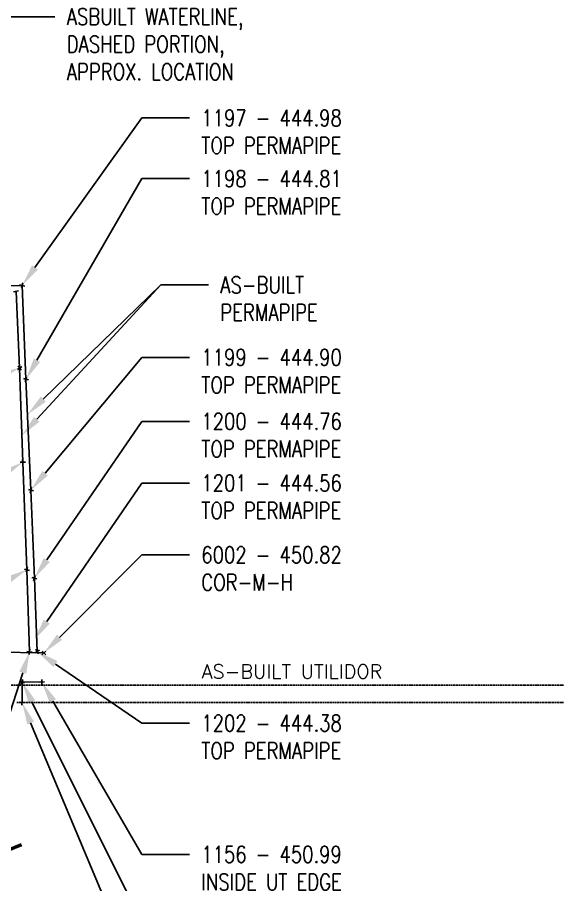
# Model space of a CAD drawing. Header units: feet. Extents: x 1391198 to 1391869, y 3961136 to 3961903.
# Drawn here: x 1391649 to 1391773, y 3961449.7 to 3961646.6 of the extents above; entities that cross this region are included whole.
import ezdxf
from ezdxf import colors
from ezdxf.entities.mleader import LeaderData, LeaderLine
from ezdxf.math import Vec2, Vec3

# ---------------------------------------------------------------- set-up
doc = ezdxf.new("R2010")
doc.units = ezdxf.units.FT
doc.header["$MEASUREMENT"] = 0
doc.linetypes.add('HIDDEN2', pattern=[0.1875, 0.125, -0.0625])
for name, color, linetype in [('MU-NOTES', 11, 'Continuous'), ('P-SAN', 200, 'Continuous'), ('SHOTS100818', 3, 'Continuous'), ('SHOTS100916', 3, 'Continuous'), ('SHOTS100930', 3, 'Continuous'), ('Utilidor-Below-E', 8, 'HIDDEN2')]:
    doc.layers.add(name, color=color, linetype=linetype)
doc.layers.add('V-ROAD-ASPH', color=8, linetype='Continuous', lineweight=50)
doc.styles.add('L80', font='simplex', dxfattribs={"height": 1.6})
doc.styles.add('RomanS', font='romans.shx', dxfattribs={"width": 0.8})

msp = doc.modelspace()

# ---------------------------------------------------------------- linework, layer by layer
at = {"layer": 'P-SAN'}
for p, q in [((1391637.002689, 3961585.355099), (1391650.050406, 3961585.783774)), ((1391650.050406, 3961585.783774), (1391650.914784, 3961564.466512)), ((1391649.476261, 3961567.053752), (1391648.670958, 3961584.435934)), ((1391650.177478, 3961545.656209), (1391649.476261, 3961567.053752)), ((1391650.914784, 3961564.466512), (1391652.031203, 3961539.293164)), ((1391651.130376, 3961521.234803), (1391650.177478, 3961545.656209)), ((1391652.031203, 3961539.293164), (1391652.814301, 3961519.31685)), ((1391651.722571, 3961502.615687), (1391651.130376, 3961521.234803)), ((1391652.814301, 3961519.31685), (1391653.465805, 3961502.650083)), ((1391654.982033, 3961502.339844), (1391643.725585, 3961502.541678)), ((1391650.041064, 3961495.742576), (1391654.495564, 3961495.738441)), ((1391650.041064, 3961495.742576), (1391650.042797, 3961491.112229))]:
    msp.add_line(p, q, dxfattribs=at)
at = {"layer": 'SHOTS100818', "linetype": 'Continuous', "extrusion": (-0.3294020952511205, -0.9441897370995788, 0), "elevation": -4198816.063086725}
msp.add_lwpolyline([(9056.088564515598, 0), (9057.288383302128, 0)], dxfattribs=at)
at = {"layer": 'SHOTS100818', "linetype": 'Continuous', "extrusion": (0.9441897370574667, -0.3294020953718297, 0), "elevation": 9056.687937114853}
msp.add_lwpolyline([(4198815.463178488, 0), (4198816.662997275, 0)], dxfattribs=at)
at = {"layer": 'SHOTS100818', "linetype": 'Continuous'}
msp.add_lwpolyline([(1391655.095219772, 3961495.755883332), (1391653.895908228, 3961495.720998668)], dxfattribs=at)
at = {"layer": 'SHOTS100818', "linetype": 'Continuous', "extrusion": (0.9995772344565341, 0.02907494378717054, 0), "elevation": 1506246.417903154}
msp.add_lwpolyline([(3919358.07840312, 0), (3919359.278221906, 0)], dxfattribs=at)
at = {"layer": 'SHOTS100818', "linetype": 'Continuous', "extrusion": (0.9977259170945806, -0.06740173853676297, 0), "elevation": 1121473.92706218}
msp.add_lwpolyline([(4046281.385420594, 0), (4046282.585239381, 0)], dxfattribs=at)
at = {"layer": 'SHOTS100818', "linetype": 'Continuous', "extrusion": (-0.06740173853676297, -0.9977259170945806, 0), "elevation": -4046281.985329988}
msp.add_lwpolyline([(1121474.526971573, 0), (1121473.327152787, 0)], dxfattribs=at)
at = {"layer": 'SHOTS100916', "linetype": 'Continuous'}
for points in [[(1391655.416696172, 3961502.753316136), (1391654.547369828, 3961501.926371865)], [(1391655.395505136, 3961501.905180829), (1391654.568560865, 3961502.774507172)]]:
    msp.add_lwpolyline(points, dxfattribs=at)
at = {"layer": 'SHOTS100930', "linetype": 'Continuous', "extrusion": (-0.2588190450295724, -0.9659258263086148, 0)}
for points, elevation in [([(318897.4754211173, 0), (318896.2756023311, 0)], -4186783.5587458), ([(318903.8276595446, 0), (318902.6278407584, 0)], -4186763.191569376), ([(318911.4213793792, 0), (318910.2215605931, 0)], -4186739.164932908), ([(318917.3480444746, 0), (318916.1482256884, 0)], -4186720.071975977)]:
    msp.add_lwpolyline(points, dxfattribs=dict(at, elevation=elevation))
at = {"layer": 'SHOTS100930', "linetype": 'Continuous'}
for points in [[(1391650.205673976, 3961586.363241977), (1391649.895138024, 3961585.204306024)], [(1391651.070051976, 3961565.045979977), (1391650.759516024, 3961563.887044024)], [(1391649.577818211, 3961545.638905298), (1391650.777137788, 3961545.673512702)], [(1391650.160174298, 3961546.255868788), (1391650.194781702, 3961545.056549211)], [(1391652.186470976, 3961539.872631976), (1391651.875935024, 3961538.713696023)], [(1391650.551661062, 3961521.392854577), (1391651.709090938, 3961521.076751424)], [(1391652.969568976, 3961519.896317977), (1391652.659033024, 3961518.737382024)], [(1391653.176130591, 3961503.175421002), (1391653.755479409, 3961502.124744997)]]:
    msp.add_lwpolyline(points, dxfattribs=at)
at = {"layer": 'SHOTS100930', "linetype": 'Continuous', "extrusion": (0.2251333283590935, -0.9743279655546979, 0), "elevation": -3546576.006637447}
msp.add_lwpolyline([(2247806.308069418, 0), (2247807.507888204, 0)], dxfattribs=at)
at = {"layer": 'SHOTS100930', "linetype": 'Continuous', "extrusion": (0.5697285499538444, -0.821832938843102, 0), "elevation": -2462883.856054808}
msp.add_lwpolyline([(3400720.632084698, 0), (3400721.831903485, 0)], dxfattribs=at)
at = {"layer": 'SHOTS100930', "linetype": 'Continuous', "extrusion": (0.821832938843102, 0.5697285499538444, 0), "elevation": 3400721.231994092}
msp.add_lwpolyline([(2462884.455964202, 0), (2462883.256145415, 0)], dxfattribs=at)
at = {"layer": 'SHOTS100930', "linetype": 'Continuous', "extrusion": (0.9646705722748287, -0.2634590802894344, 0), "elevation": 298786.1512784652}
msp.add_lwpolyline([(4188206.683458302, 0), (4188205.483639516, 0)], dxfattribs=at)
at = {"layer": 'SHOTS100930', "linetype": 'Continuous', "extrusion": (0.9942469402736347, -0.1071121923803057, 0), "elevation": 959320.2368061998}
msp.add_lwpolyline([(4087775.321476601, 0), (4087774.121657814, 0)], dxfattribs=at)
at = {"layer": 'SHOTS100930', "linetype": 'Continuous', "extrusion": (-0.1071121920379809, -0.9942469403105141, 0), "elevation": -4087774.72123691}
msp.add_lwpolyline([(959319.6383042502, 0), (959320.8381230363, 0)], dxfattribs=at)
at = {"layer": 'SHOTS100930', "linetype": 'Continuous', "extrusion": (-0.4828635999415368, 0.875695577156525, 0), "elevation": 2797091.547201817}
msp.add_lwpolyline([(-3131530.815646396, 0), (-3131529.61582761, 0)], dxfattribs=at)
at = {"layer": 'Utilidor-Below-E', "ltscale": 0.04}
for p, q in [((1391772.963130087, 3961495.048299056), (1391644.797955235, 3961495.050158118)), ((1391772.963130087, 3961491.050188607), (1391648.800598318, 3961491.050188607))]:
    msp.add_line(p, q, dxfattribs=at)
at = {"layer": 'V-ROAD-ASPH'}
msp.add_lwpolyline([(1391649.915136981, 3961458.761912768), (1391628.024104717, 3961449.869093462)], dxfattribs=at)

# ---------------------------------------------------------------- texts
at = {"layer": 'MU-NOTES', "insert": (1391690.798398646, 3961499.736077448), "char_height": 3.2, "width": 62.47870281105861, "attachment_point": 1, "style": 'L80'}
msp.add_mtext('AS-BUILT UTILIDOR', dxfattribs=at)

# ---------------------------------------------------------------- leaders
at = {"layer": 'MU-NOTES'}
ml = msp.add_multileader_mtext('Standard', dxfattribs=at)
ml.set_content('ASBUILT WATERLINE,\\PDASHED PORTION,\\PAPPROX. LOCATION', color=256, style='RomanS')
ml.set_leader_properties()
ml.build(insert=Vec2(0, 0))
ml.multileader.update_dxf_attribs({"dogleg_length": 0.36, "arrow_head_size": 5, "scale": 40})
ctx = ml.context
ctx.base_point, ctx.scale, ctx.char_height, ctx.arrow_head_size, ctx.landing_gap_size, ctx.plane_origin = Vec3(1391657.479063276, 3961646.790345656), 40, 3.75, 5, 2.7, Vec3(1391613.651569067, 3961626.259238617)
notes = []
notes.append((ctx, [(0, (1, 1, 0), (1391646.679063275, 3961646.790345656), (1, 0), 10.8, [(0, [(1391606.127486331, 3961635.892470627)], 0, [])])]))
ctx.mtext.insert, ctx.mtext.flow_direction = Vec3(1391660.179063275, 3961648.665345656), 5
ml = msp.add_multileader_mtext('Standard', dxfattribs=at)
ml.set_content('1197 - 444.98\\PTOP PERMAPIPE', color=256, style='RomanS')
ml.set_leader_properties()
ml.build(insert=Vec2(0, 0))
ml.multileader.update_dxf_attribs({"dogleg_length": 0.36, "arrow_head_size": 5, "scale": 40})
ctx = ml.context
ctx.base_point, ctx.scale, ctx.char_height, ctx.arrow_head_size, ctx.landing_gap_size, ctx.plane_origin = Vec3(1391688.025423447, 3961623.795613287), 40, 3.75, 5, 2.7, Vec3(1391644.197929238, 3961603.264506248)
notes.append((ctx, [(0, (1, 1, 0), (1391677.225423447, 3961623.795613287), (1, 0), 10.8, [(0, [(1391650.050406002, 3961585.783774)], 0, [])])]))
ctx.mtext.insert, ctx.mtext.flow_direction = Vec3(1391690.725423447, 3961625.670613287), 5
ml = msp.add_multileader_mtext('Standard', dxfattribs=at)
ml.set_content('1198 - 444.81\\PTOP PERMAPIPE', color=256, style='RomanS')
ml.set_leader_properties()
ml.build(insert=Vec2(0, 0))
ml.multileader.update_dxf_attribs({"dogleg_length": 0.36, "arrow_head_size": 5, "scale": 40})
ctx = ml.context
ctx.base_point, ctx.scale, ctx.char_height, ctx.arrow_head_size, ctx.landing_gap_size, ctx.plane_origin = Vec3(1391688.025423447, 3961610.020817951), 40, 3.75, 5, 2.7, Vec3(1391644.197929238, 3961589.489710912)
notes.append((ctx, [(0, (1, 1, 0), (1391677.225423447, 3961610.020817951), (1, 0), 10.8, [(0, [(1391650.914784, 3961564.466512001)], 0, [])])]))
ctx.mtext.insert, ctx.mtext.flow_direction = Vec3(1391690.725423447, 3961611.895817951), 5
ml = msp.add_multileader_mtext('Standard', dxfattribs=at)
ml.set_content('AS-BUILT\\PPERMAPIPE', color=256, style='RomanS')
ml.set_leader_properties()
ml.build(insert=Vec2(0, 0))
ml.multileader.update_dxf_attribs({"dogleg_length": 0.36, "arrow_head_size": 5, "scale": 40})
ctx = ml.context
ctx.base_point, ctx.scale, ctx.char_height, ctx.arrow_head_size, ctx.landing_gap_size, ctx.plane_origin = Vec3(1391692.335361171, 3961585.90073207), 40, 3.75, 5, 2.7, Vec3(1391644.197929238, 3961548.324016338)
notes.append((ctx, [(0, (1, 1, 0), (1391681.535361171, 3961585.90073207), (1, 0), 10.8, [(0, [(1391649.978992189, 3961551.712976978)], 0, [])])]))
ctx.mtext.insert, ctx.mtext.flow_direction = Vec3(1391695.035361171, 3961587.77573207), 5
ml = msp.add_multileader_mtext('Standard', dxfattribs=at)
ml.set_content('AS-BUILT\\PPERMAPIPE', color=256, style='RomanS')
ml.set_leader_properties()
ml.build(insert=Vec2(0, 0))
ml.multileader.update_dxf_attribs({"dogleg_length": 0.36, "arrow_head_size": 5, "scale": 40})
ctx = ml.context
ctx.base_point, ctx.scale, ctx.char_height, ctx.arrow_head_size, ctx.landing_gap_size, ctx.plane_origin = Vec3(1391692.335361171, 3961585.90073207), 40, 3.75, 5, 2.7, Vec3(1391644.197929238, 3961548.324016338)
notes.append((ctx, [(0, (1, 1, 0), (1391681.535361171, 3961585.90073207), (1, 0), 10.8, [(0, [(1391651.268548032, 3961556.48973528)], 0, [])])]))
ctx.mtext.insert, ctx.mtext.flow_direction = Vec3(1391695.035361171, 3961587.77573207), 5
ml = msp.add_multileader_mtext('Standard', dxfattribs=at)
ml.set_content('1199 - 444.90\\PTOP PERMAPIPE', color=256, style='RomanS')
ml.set_leader_properties()
ml.build(insert=Vec2(0, 0))
ml.multileader.update_dxf_attribs({"dogleg_length": 0.36, "arrow_head_size": 5, "scale": 40})
ctx = ml.context
ctx.base_point, ctx.scale, ctx.char_height, ctx.arrow_head_size, ctx.landing_gap_size, ctx.plane_origin = Vec3(1391688.025423447, 3961569.436685596), 40, 3.75, 5, 2.7, Vec3(1391644.197929238, 3961548.905578556)
notes.append((ctx, [(0, (1, 1, 0), (1391677.225423447, 3961569.436685596), (1, 0), 10.8, [(0, [(1391652.031203, 3961539.293164)], 0, [])])]))
ctx.mtext.insert, ctx.mtext.flow_direction = Vec3(1391690.725423447, 3961571.311685596), 5
ml = msp.add_multileader_mtext('Standard', dxfattribs=at)
ml.set_content('1205 - 444.86\\PTOP PERMAPIPE', color=256, style='RomanS')
ml.set_leader_properties()
ml.build(insert=Vec2(0, 0))
ml.multileader.update_dxf_attribs({"dogleg_length": 0.36, "arrow_head_size": 5, "scale": 40})
ctx = ml.context
ctx.base_point, ctx.scale, ctx.char_height, ctx.arrow_head_size, ctx.landing_gap_size, ctx.plane_origin = Vec3(1391488.729358782, 3961521.623559293), 40, 3.75, 5, 2.7, Vec3(1391573.528281562, 3961494.187722648)
ctx.text_align_type = 2
notes.append((ctx, [(0, (1, 1, 0), (1391540.500787354, 3961521.623559293), (-1, 0), 10.8, [(0, [(1391649.476261, 3961567.053752)], 0, [])])]))
ctx.mtext.insert, ctx.mtext.alignment, ctx.mtext.flow_direction = Vec3(1391527.000787354, 3961523.498559293), 3, 5
ml = msp.add_multileader_mtext('Standard', dxfattribs=at)
ml.set_content('1200 - 444.76\\PTOP PERMAPIPE', color=256, style='RomanS')
ml.set_leader_properties()
ml.build(insert=Vec2(0, 0))
ml.multileader.update_dxf_attribs({"dogleg_length": 0.36, "arrow_head_size": 5, "scale": 40})
ctx = ml.context
ctx.base_point, ctx.scale, ctx.char_height, ctx.arrow_head_size, ctx.landing_gap_size, ctx.plane_origin = Vec3(1391688.025423447, 3961554.913934162), 40, 3.75, 5, 2.7, Vec3(1391644.197929238, 3961534.382827123)
notes.append((ctx, [(0, (1, 1, 0), (1391677.225423447, 3961554.913934162), (1, 0), 10.8, [(0, [(1391652.814301, 3961519.31685)], 0, [])])]))
ctx.mtext.insert, ctx.mtext.flow_direction = Vec3(1391690.725423447, 3961556.788934162), 5
ml = msp.add_multileader_mtext('Standard', dxfattribs=at)
ml.set_content('1204 - 444.63\\PTOP PERMAPIPE', color=256, style='RomanS')
ml.set_leader_properties()
ml.build(insert=Vec2(0, 0))
ml.multileader.update_dxf_attribs({"dogleg_length": 0.36, "arrow_head_size": 5, "scale": 40})
ctx = ml.context
ctx.base_point, ctx.scale, ctx.char_height, ctx.arrow_head_size, ctx.landing_gap_size, ctx.plane_origin = Vec3(1391488.729358782, 3961477.264421417), 40, 3.75, 5, 2.7, Vec3(1391573.528281562, 3961449.828584772)
ctx.text_align_type = 2
notes.append((ctx, [(0, (1, 1, 0), (1391540.500787354, 3961477.264421417), (-1, 0), 10.8, [(0, [(1391650.177477996, 3961545.656209119)], 0, [])])]))
ctx.mtext.insert, ctx.mtext.alignment, ctx.mtext.flow_direction = Vec3(1391527.000787354, 3961479.139421417), 3, 5
ml = msp.add_multileader_mtext('Standard', dxfattribs=at)
ml.set_content('1201 - 444.56\\PTOP PERMAPIPE', color=256, style='RomanS')
ml.set_leader_properties()
ml.build(insert=Vec2(0, 0))
ml.multileader.update_dxf_attribs({"dogleg_length": 0.36, "arrow_head_size": 5, "scale": 40})
ctx = ml.context
ctx.base_point, ctx.scale, ctx.char_height, ctx.arrow_head_size, ctx.landing_gap_size, ctx.plane_origin = Vec3(1391688.025423447, 3961540.918593446), 40, 3.75, 5, 2.7, Vec3(1391644.197929238, 3961520.387486407)
notes.append((ctx, [(0, (1, 1, 0), (1391677.225423447, 3961540.918593446), (1, 0), 10.8, [(0, [(1391652.814301, 3961505.321509284)], 0, [])])]))
ctx.mtext.insert, ctx.mtext.flow_direction = Vec3(1391690.725423447, 3961542.793593446), 5
ml = msp.add_multileader_mtext('Standard', dxfattribs=at)
ml.set_content('6002 - 450.82\\PCOR-M-H', color=256, style='RomanS')
ml.set_leader_properties()
ml.build(insert=Vec2(0, 0))
ml.multileader.update_dxf_attribs({"dogleg_length": 0.36, "arrow_head_size": 5, "scale": 40})
ctx = ml.context
ctx.base_point, ctx.scale, ctx.char_height, ctx.arrow_head_size, ctx.landing_gap_size, ctx.plane_origin = Vec3(1391688.025423447, 3961524.607796585), 40, 3.75, 5, 2.7, Vec3(1391644.197929238, 3961504.076689546)
notes.append((ctx, [(0, (1, 1, 0), (1391677.225423447, 3961524.607796585), (1, 0), 10.8, [(0, [(1391654.982033, 3961502.339844)], 0, [])])]))
ctx.mtext.insert, ctx.mtext.flow_direction = Vec3(1391690.725423447, 3961526.482796585), 5
ml = msp.add_multileader_mtext('Standard', dxfattribs=at)
ml.set_content('1203 - 444.61\\PTOP PERMAPIPE', color=256, style='RomanS')
ml.set_leader_properties()
ml.build(insert=Vec2(0, 0))
ml.multileader.update_dxf_attribs({"dogleg_length": 0.36, "arrow_head_size": 5, "scale": 40})
ctx = ml.context
ctx.base_point, ctx.scale, ctx.char_height, ctx.arrow_head_size, ctx.landing_gap_size, ctx.plane_origin = Vec3(1391488.729358782, 3961461.391404469), 40, 3.75, 5, 2.7, Vec3(1391573.528281562, 3961433.955567823)
ctx.text_align_type = 2
notes.append((ctx, [(0, (1, 1, 0), (1391540.500787354, 3961461.391404469), (-1, 0), 10.8, [(0, [(1391651.130376001, 3961521.234803)], 0, [])])]))
ctx.mtext.insert, ctx.mtext.alignment, ctx.mtext.flow_direction = Vec3(1391527.000787354, 3961463.266404469), 3, 5
ml = msp.add_multileader_mtext('Standard', dxfattribs=at)
ml.set_content('1202 - 444.38\\PTOP PERMAPIPE', color=256, style='RomanS')
ml.set_leader_properties()
ml.build(insert=Vec2(0, 0))
ml.multileader.update_dxf_attribs({"dogleg_length": 0.36, "arrow_head_size": 5, "scale": 40})
ctx = ml.context
ctx.base_point, ctx.scale, ctx.char_height, ctx.arrow_head_size, ctx.landing_gap_size, ctx.plane_origin = Vec3(1391567.364744022, 3961401.615302837), 40, 3.75, 5, 2.7, Vec3(1391652.163666802, 3961458.669935882)
ctx.text_align_type = 2
notes.append((ctx, [(0, (1, 1, 0), (1391619.136172594, 3961401.615302837), (-1, 0), 10.8, [(0, [(1391651.722571, 3961502.615687001)], 0, [])])]))
ctx.mtext.insert, ctx.mtext.alignment, ctx.mtext.flow_direction = Vec3(1391605.636172593, 3961403.490302837), 3, 5
ml = msp.add_multileader_mtext('Standard', dxfattribs=at)
ml.set_content('1202 - 444.38\\PTOP PERMAPIPE', color=256, style='RomanS')
ml.set_leader_properties()
ml.build(insert=Vec2(0, 0))
ml.multileader.update_dxf_attribs({"dogleg_length": 0.36, "arrow_head_size": 5, "scale": 40})
ctx = ml.context
ctx.base_point, ctx.scale, ctx.char_height, ctx.arrow_head_size, ctx.landing_gap_size, ctx.plane_origin = Vec3(1391688.025423447, 3961486.388906816), 40, 3.75, 5, 2.7, Vec3(1391644.197929238, 3961491.439322836)
notes.append((ctx, [(0, (1, 1, 0), (1391677.225423447, 3961486.388906816), (1, 0), 10.8, [(0, [(1391653.465805, 3961502.650082999)], 0, [])])]))
ctx.mtext.insert, ctx.mtext.flow_direction = Vec3(1391690.725423447, 3961488.263906816), 5
ml = msp.add_multileader_mtext('Standard', dxfattribs=at)
ml.set_content('1155 - 450.76\\PINSIDE COR UT', color=256, style='RomanS')
ml.set_leader_properties()
ml.build(insert=Vec2(0, 0))
ml.multileader.update_dxf_attribs({"dogleg_length": 0.36, "arrow_head_size": 5, "scale": 40})
ctx = ml.context
ctx.base_point, ctx.scale, ctx.char_height, ctx.arrow_head_size, ctx.landing_gap_size, ctx.plane_origin = Vec3(1391688.025423447, 3961441.291786199), 40, 3.75, 5, 2.7, Vec3(1391644.197929238, 3961470.530347287)
notes.append((ctx, [(0, (1, 1, 0), (1391677.225423447, 3961441.291786199), (1, 0), 10.8, [(0, [(1391650.041064, 3961495.742576)], 0, [])])]))
ctx.mtext.insert, ctx.mtext.flow_direction = Vec3(1391690.725423447, 3961443.166786199), 5
ml = msp.add_multileader_mtext('Standard', dxfattribs=at)
ml.set_content('1156 - 450.99\\PINSIDE UT EDGE', color=256, style='RomanS')
ml.set_leader_properties()
ml.build(insert=Vec2(0, 0))
ml.multileader.update_dxf_attribs({"dogleg_length": 0.36, "arrow_head_size": 5, "scale": 40})
ctx = ml.context
ctx.base_point, ctx.scale, ctx.char_height, ctx.arrow_head_size, ctx.landing_gap_size, ctx.plane_origin = Vec3(1391688.025423447, 3961456.595792094), 40, 3.75, 5, 2.7, Vec3(1391644.197929238, 3961461.646208114)
notes.append((ctx, [(0, (1, 1, 0), (1391677.225423447, 3961456.595792094), (1, 0), 10.8, [(0, [(1391654.495564, 3961495.738441)], 0, [])])]))
ctx.mtext.insert, ctx.mtext.flow_direction = Vec3(1391690.725423447, 3961458.470792094), 5
ml = msp.add_multileader_mtext('Standard', dxfattribs=at)
ml.set_content('1157 - 450.76\\PINSIDE UT EDGE', color=256, style='RomanS')
ml.set_leader_properties()
ml.build(insert=Vec2(0, 0))
ml.multileader.update_dxf_attribs({"dogleg_length": 0.36, "arrow_head_size": 5, "scale": 40})
ctx = ml.context
ctx.base_point, ctx.scale, ctx.char_height, ctx.arrow_head_size, ctx.landing_gap_size, ctx.plane_origin = Vec3(1391688.025423447, 3961426.347098983), 40, 3.75, 5, 2.7, Vec3(1391644.197929238, 3961447.846555284)
notes.append((ctx, [(0, (1, 1, 0), (1391677.225423447, 3961426.347098983), (1, 0), 10.8, [(0, [(1391650.038605839, 3961491.050188607)], 0, [])])]))
ctx.mtext.insert, ctx.mtext.flow_direction = Vec3(1391690.725423447, 3961428.222098983), 5
for ctx, leaders in notes:
    for number, flags, end, landing, length, lines in leaders:
        leader = LeaderData()
        leader.index, (leader.has_last_leader_line, leader.has_dogleg_vector, leader.attachment_direction) = number, flags
        leader.last_leader_point, leader.dogleg_vector, leader.dogleg_length = Vec3(end), Vec3(landing), length
        for number, points, colour, breaks in lines:
            line = LeaderLine()
            line.index, line.vertices, line.color, line.breaks = number, Vec3.list(points), colors.encode_raw_color(colour), breaks
            leader.lines.append(line)
        ctx.leaders.append(leader)

doc.saveas('drawing.dxf')
